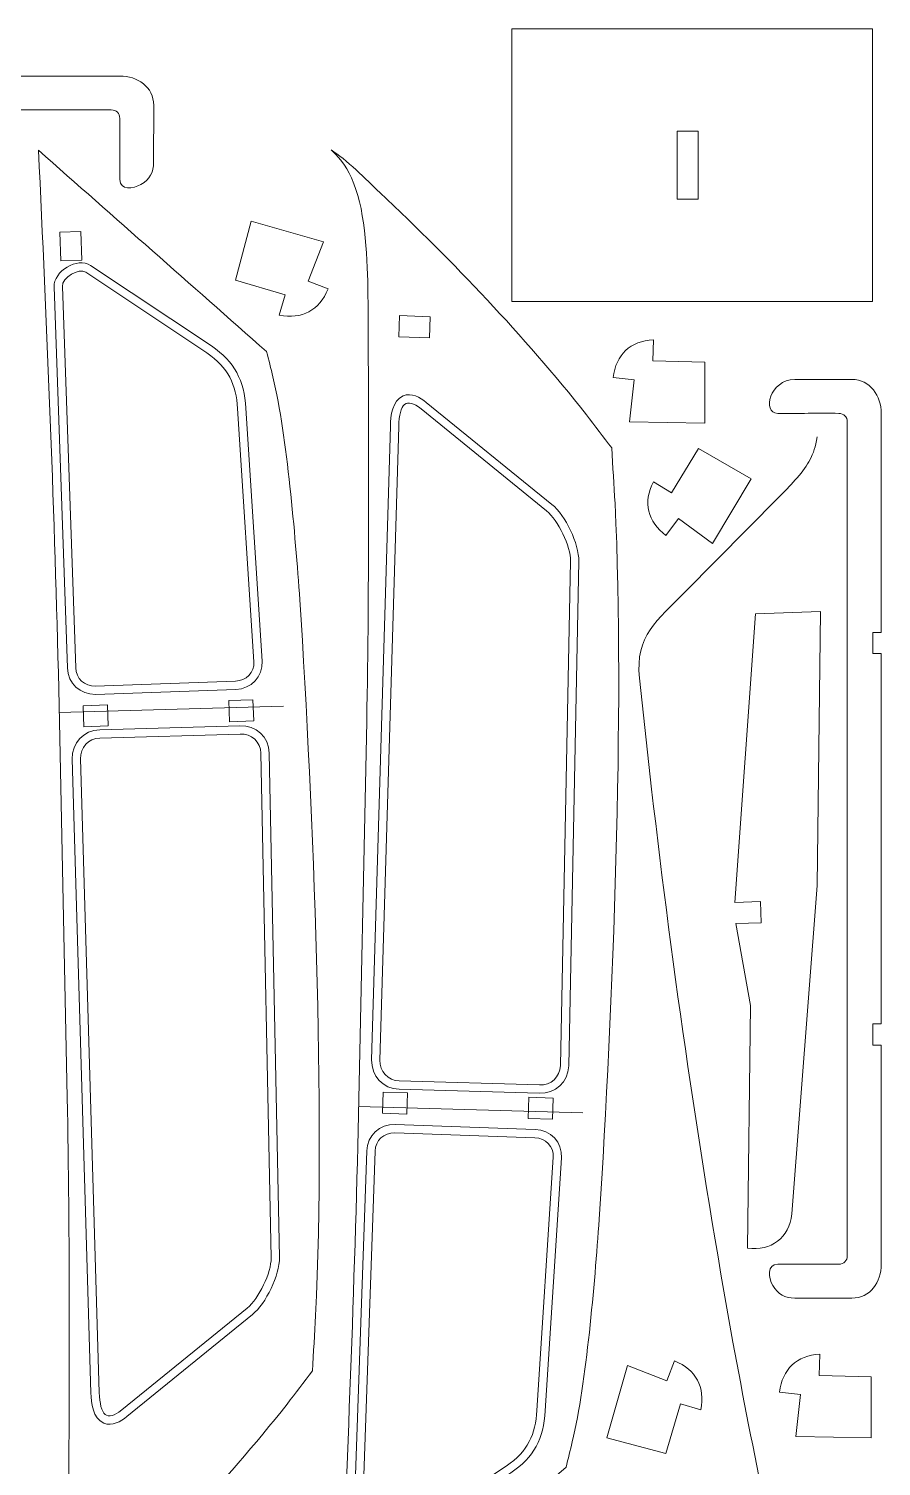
# Model space of a CAD drawing. Header units: centimetres. Extents: x -88 to 26, y -44 to -14.
# Drawn here: x -46.65 to -36.4, y -31.71 to -14.43 of the extents above; entities that cross this region are included whole.
import ezdxf

# ---------------------------------------------------------------- set-up
doc = ezdxf.new("R2010")
doc.units = ezdxf.units.CM
doc.header["$MEASUREMENT"] = 0
doc.layers.add('Camada 1', color=7, linetype='Continuous')

msp = doc.modelspace()

# ---------------------------------------------------------------- linework, layer by layer
at = {"layer": 'Camada 1', "lineweight": 9}
for points, knots in [([(-36.50628, -14.42536), (-36.50628, -14.42536), (-40.84319, -14.42536), (-40.84319, -14.42536), (-40.84319, -14.42536), (-40.84319, -14.42536), (-40.84319, -17.70701), (-40.84319, -17.70701), (-40.84319, -17.70701), (-40.84319, -17.70701), (-36.50628, -17.70701), (-36.50628, -17.70701), (-36.50628, -17.70701), (-36.50628, -17.70701), (-36.50628, -14.42536), (-36.50628, -14.42536)], [0, 0, 0, 0, 0.2, 0.2, 0.2, 0.2, 0.4, 0.4, 0.4, 0.4, 0.6, 0.6, 0.6, 0.6, 1, 1, 1, 1]), ([(-48.1929, -15.09562), (-48.1929, -15.09562), (-48.44783, -15.09562), (-48.44783, -15.09562), (-48.44783, -15.09562), (-48.44783, -15.09562), (-48.44783, -14.99364), (-48.44783, -14.99364), (-48.44783, -14.99364), (-48.44783, -14.99364), (-52.90162, -14.99364), (-52.90162, -14.99364), (-52.90162, -14.99364), (-52.90162, -14.99364), (-52.90162, -15.09562), (-52.90162, -15.09562), (-52.90162, -15.09562), (-52.90162, -15.09562), (-53.15655, -15.09562), (-53.15655, -15.09562), (-53.15655, -15.09562), (-53.15655, -15.09562), (-53.15655, -14.99364), (-53.15655, -14.99364), (-53.15655, -14.99364), (-54.03463, -14.99364), (-54.91271, -14.99383), (-55.79078, -14.99364), (-55.79078, -14.99364), (-55.99673, -14.99361), (-56.19899, -15.12678), (-56.19892, -15.347), (-56.19892, -15.347), (-56.19892, -15.347), (-56.19868, -16.03376), (-56.19868, -16.03376), (-56.19868, -16.03376), (-56.19857, -16.32912), (-55.79355, -16.43591), (-55.79078, -16.23771), (-55.79078, -16.23771), (-55.78734, -15.993), (-55.79553, -15.74819), (-55.79078, -15.50351), (-55.79078, -15.50351), (-55.78961, -15.44307), (-55.74927, -15.40154), (-55.68881, -15.40154), (-55.68881, -15.40154), (-55.68881, -15.40154), (-45.66064, -15.40154), (-45.66064, -15.40154), (-45.66064, -15.40154), (-45.6002, -15.40154), (-45.55867, -15.44307), (-45.55867, -15.50351), (-45.55867, -15.50351), (-45.55867, -15.50351), (-45.55867, -16.23771), (-45.55867, -16.23771), (-45.55867, -16.23771), (-45.55867, -16.37038), (-45.39285, -16.35015), (-45.30374, -16.29869), (-45.30374, -16.29869), (-45.19582, -16.23637), (-45.15083, -16.14752), (-45.15079, -16.03376), (-45.15079, -16.03376), (-45.15079, -16.03376), (-45.15054, -15.347), (-45.15054, -15.347), (-45.15054, -15.347), (-45.15046, -15.12311), (-45.34516, -14.99364), (-45.55867, -14.99364), (-45.55867, -14.99364), (-45.55867, -14.99364), (-48.1929, -14.99364), (-48.1929, -14.99364), (-48.1929, -14.99364), (-48.1929, -14.99364), (-48.1929, -15.09562), (-48.1929, -15.09562)], [0, 0, 0, 0, 0.04545455, 0.04545455, 0.04545455, 0.04545455, 0.09090909, 0.09090909, 0.09090909, 0.09090909, 0.13636364, 0.13636364, 0.13636364, 0.13636364, 0.18181818, 0.18181818, 0.18181818, 0.18181818, 0.22727273, 0.22727273, 0.22727273, 0.22727273, 0.27272727, 0.27272727, 0.27272727, 0.27272727, 0.31818182, 0.31818182, 0.31818182, 0.31818182, 0.36363636, 0.36363636, 0.36363636, 0.36363636, 0.40909091, 0.40909091, 0.40909091, 0.40909091, 0.45454545, 0.45454545, 0.45454545, 0.45454545, 0.5, 0.5, 0.5, 0.5, 0.54545455, 0.54545455, 0.54545455, 0.54545455, 0.59090909, 0.59090909, 0.59090909, 0.59090909, 0.63636364, 0.63636364, 0.63636364, 0.63636364, 0.68181818, 0.68181818, 0.68181818, 0.68181818, 0.72727273, 0.72727273, 0.72727273, 0.72727273, 0.77272727, 0.77272727, 0.77272727, 0.77272727, 0.81818182, 0.81818182, 0.81818182, 0.81818182, 0.86363636, 0.86363636, 0.86363636, 0.86363636, 0.90909091, 0.90909091, 0.90909091, 0.90909091, 1, 1, 1, 1]), ([(-38.8569, -15.65601), (-38.8569, -15.65601), (-38.60194, -15.65602), (-38.60194, -15.65602), (-38.60194, -15.65602), (-38.60194, -15.65602), (-38.60197, -16.47643), (-38.60197, -16.47643), (-38.60197, -16.47643), (-38.60197, -16.47643), (-38.8569, -16.47643), (-38.8569, -16.47643), (-38.8569, -16.47643), (-38.8569, -16.47643), (-38.8569, -15.65601), (-38.8569, -15.65601)], [0, 0, 0, 0, 0.2, 0.2, 0.2, 0.2, 0.4, 0.4, 0.4, 0.4, 0.6, 0.6, 0.6, 0.6, 1, 1, 1, 1]), ([(-43.39261, -21.29247), (-43.23102, -23.84668), (-43.08219, -27.38844), (-43.20289, -29.89759), (-43.20289, -29.89759), (-43.21617, -30.12025), (-43.22945, -30.3429), (-43.24274, -30.56557), (-43.24274, -30.56557), (-43.34388, -30.69849), (-43.44503, -30.83141), (-43.54618, -30.96433), (-43.54618, -30.96433), (-44.31909, -31.93877), (-45.1288, -32.78321), (-46.03044, -33.6378), (-46.03044, -33.6378), (-46.19268, -33.79156), (-46.43805, -34.03859), (-46.61684, -34.15087), (-46.61684, -34.15087), (-46.46697, -34.00244), (-46.42918, -33.94838), (-46.34331, -33.74249), (-46.34331, -33.74249), (-46.20155, -33.40259), (-46.17655, -32.78533), (-46.17428, -32.42952), (-46.17428, -32.42952), (-46.16352, -30.74186), (-46.158, -28.9566), (-46.18889, -27.27744), (-46.18889, -27.27744), (-46.18889, -27.27744), (-46.29649, -22.17157), (-46.29649, -22.17157), (-46.29649, -22.17157), (-46.34924, -20.08088), (-46.43488, -17.97548), (-46.53599, -15.88638), (-46.53599, -15.88638), (-45.62141, -16.69358), (-44.70683, -17.50079), (-43.79226, -18.308), (-43.79226, -18.308), (-43.76705, -18.40954), (-43.74184, -18.51108), (-43.71663, -18.61262), (-43.71663, -18.61262), (-43.54384, -19.3455), (-43.45197, -20.50179), (-43.39261, -21.29247)], [0, 0, 0, 0, 0.07142857, 0.07142857, 0.07142857, 0.07142857, 0.14285714, 0.14285714, 0.14285714, 0.14285714, 0.21428571, 0.21428571, 0.21428571, 0.21428571, 0.28571429, 0.28571429, 0.28571429, 0.28571429, 0.35714286, 0.35714286, 0.35714286, 0.35714286, 0.42857143, 0.42857143, 0.42857143, 0.42857143, 0.5, 0.5, 0.5, 0.5, 0.57142857, 0.57142857, 0.57142857, 0.57142857, 0.64285714, 0.64285714, 0.64285714, 0.64285714, 0.71428571, 0.71428571, 0.71428571, 0.71428571, 0.78571429, 0.78571429, 0.78571429, 0.78571429, 0.85714286, 0.85714286, 0.85714286, 0.85714286, 1, 1, 1, 1]), ([(-39.7926, -28.73991), (-39.63101, -26.1857), (-39.48218, -22.64394), (-39.60288, -20.13479), (-39.60288, -20.13479), (-39.61616, -19.91213), (-39.62944, -19.68948), (-39.64273, -19.46681), (-39.64273, -19.46681), (-39.74387, -19.33389), (-39.84502, -19.20097), (-39.94617, -19.06805), (-39.94617, -19.06805), (-40.71908, -18.09361), (-41.52879, -17.24917), (-42.43043, -16.39458), (-42.43043, -16.39458), (-42.59267, -16.24082), (-42.83804, -15.99379), (-43.01683, -15.88151), (-43.01683, -15.88151), (-42.86696, -16.02994), (-42.82917, -16.084), (-42.7433, -16.28989), (-42.7433, -16.28989), (-42.60154, -16.62979), (-42.57654, -17.24705), (-42.57427, -17.60286), (-42.57427, -17.60286), (-42.56351, -19.29052), (-42.55799, -21.07578), (-42.58888, -22.75494), (-42.58888, -22.75494), (-42.58888, -22.75494), (-42.69648, -27.86081), (-42.69648, -27.86081), (-42.69648, -27.86081), (-42.74923, -29.9515), (-42.83487, -32.0569), (-42.93598, -34.146), (-42.93598, -34.146), (-42.0214, -33.3388), (-41.10682, -32.53159), (-40.19225, -31.72438), (-40.19225, -31.72438), (-40.16704, -31.62284), (-40.14183, -31.5213), (-40.11662, -31.41976), (-40.11662, -31.41976), (-39.94383, -30.68688), (-39.85196, -29.53059), (-39.7926, -28.73991)], [0, 0, 0, 0, 0.07142857, 0.07142857, 0.07142857, 0.07142857, 0.14285714, 0.14285714, 0.14285714, 0.14285714, 0.21428571, 0.21428571, 0.21428571, 0.21428571, 0.28571429, 0.28571429, 0.28571429, 0.28571429, 0.35714286, 0.35714286, 0.35714286, 0.35714286, 0.42857143, 0.42857143, 0.42857143, 0.42857143, 0.5, 0.5, 0.5, 0.5, 0.57142857, 0.57142857, 0.57142857, 0.57142857, 0.64285714, 0.64285714, 0.64285714, 0.64285714, 0.71428571, 0.71428571, 0.71428571, 0.71428571, 0.78571429, 0.78571429, 0.78571429, 0.78571429, 0.85714286, 0.85714286, 0.85714286, 0.85714286, 1, 1, 1, 1]), ([(-43.97732, -16.73903), (-43.97732, -16.73903), (-43.10674, -16.98833), (-43.10674, -16.98833), (-43.10674, -16.98833), (-43.10674, -16.98833), (-43.2919, -17.4605), (-43.2919, -17.4605), (-43.2919, -17.4605), (-43.2919, -17.4605), (-43.05427, -17.5535), (-43.05427, -17.5535), (-43.05427, -17.5535), (-43.15815, -17.81213), (-43.36711, -17.92418), (-43.63982, -17.86804), (-43.63982, -17.86804), (-43.63982, -17.86804), (-43.56848, -17.6233), (-43.56848, -17.6233), (-43.56848, -17.6233), (-43.56848, -17.6233), (-44.16693, -17.44732), (-44.16693, -17.44732), (-44.16693, -17.44732), (-44.16693, -17.44732), (-43.97732, -16.73903), (-43.97732, -16.73903)], [0, 0, 0, 0, 0.125, 0.125, 0.125, 0.125, 0.25, 0.25, 0.25, 0.25, 0.375, 0.375, 0.375, 0.375, 0.5, 0.5, 0.5, 0.5, 0.625, 0.625, 0.625, 0.625, 0.75, 0.75, 0.75, 0.75, 1, 1, 1, 1]), ([(-46.26541, -17.21542), (-46.26541, -17.21542), (-46.27736, -16.87326), (-46.27736, -16.87326), (-46.27736, -16.87326), (-46.27736, -16.87326), (-46.02837, -16.86457), (-46.02837, -16.86457), (-46.02837, -16.86457), (-46.02837, -16.86457), (-46.01642, -17.20673), (-46.01642, -17.20673), (-46.01642, -17.20673), (-46.01642, -17.20673), (-46.26541, -17.21542), (-46.26541, -17.21542)], [0, 0, 0, 0, 0.2, 0.2, 0.2, 0.2, 0.4, 0.4, 0.4, 0.4, 0.6, 0.6, 0.6, 0.6, 1, 1, 1, 1]), ([(-44.14164, -18.99324), (-44.14164, -18.99324), (-43.94637, -22.03699), (-43.94637, -22.03699), (-43.94637, -22.03699), (-43.93794, -22.16826), (-44.03855, -22.2659), (-44.16695, -22.27039), (-44.16695, -22.27039), (-44.16695, -22.27039), (-45.85217, -22.32924), (-45.85217, -22.32924), (-45.85217, -22.32924), (-45.98337, -22.33382), (-46.08397, -22.24002), (-46.08855, -22.10881), (-46.08855, -22.10881), (-46.08855, -22.10881), (-46.24862, -17.52499), (-46.24862, -17.52499), (-46.24862, -17.52499), (-46.25233, -17.41861), (-46.05007, -17.29709), (-45.96481, -17.354), (-45.96481, -17.354), (-45.96481, -17.354), (-44.51283, -18.32334), (-44.51283, -18.32334), (-44.51283, -18.32334), (-44.24833, -18.49991), (-44.16011, -18.70549), (-44.14164, -18.99324)], [0, 0, 0, 0, 0.11111111, 0.11111111, 0.11111111, 0.11111111, 0.22222222, 0.22222222, 0.22222222, 0.22222222, 0.33333333, 0.33333333, 0.33333333, 0.33333333, 0.44444444, 0.44444444, 0.44444444, 0.44444444, 0.55555556, 0.55555556, 0.55555556, 0.55555556, 0.66666667, 0.66666667, 0.66666667, 0.66666667, 0.77777778, 0.77777778, 0.77777778, 0.77777778, 1, 1, 1, 1]), ([(-42.19489, -17.87537), (-42.19489, -17.87537), (-41.8257, -17.88826), (-41.8257, -17.88826), (-41.8257, -17.88826), (-41.8257, -17.88826), (-41.83459, -18.14303), (-41.83459, -18.14303), (-41.83459, -18.14303), (-41.83459, -18.14303), (-42.20379, -18.13014), (-42.20379, -18.13014), (-42.20379, -18.13014), (-42.20379, -18.13014), (-42.19489, -17.87537), (-42.19489, -17.87537)], [0, 0, 0, 0, 0.2, 0.2, 0.2, 0.2, 0.4, 0.4, 0.4, 0.4, 0.6, 0.6, 0.6, 0.6, 1, 1, 1, 1]), ([(-38.52354, -19.16778), (-38.52354, -19.16778), (-39.42898, -19.1523), (-39.42898, -19.1523), (-39.42898, -19.1523), (-39.42898, -19.1523), (-39.37233, -18.64829), (-39.37233, -18.64829), (-39.37233, -18.64829), (-39.37233, -18.64829), (-39.62593, -18.61997), (-39.62593, -18.61997), (-39.62593, -18.61997), (-39.59253, -18.34326), (-39.41969, -18.18095), (-39.14175, -18.16459), (-39.14175, -18.16459), (-39.14175, -18.16459), (-39.14731, -18.41946), (-39.14731, -18.41946), (-39.14731, -18.41946), (-39.14731, -18.41946), (-38.52371, -18.43455), (-38.52371, -18.43455), (-38.52371, -18.43455), (-38.52371, -18.43455), (-38.52354, -19.16778), (-38.52354, -19.16778)], [0, 0, 0, 0, 0.125, 0.125, 0.125, 0.125, 0.25, 0.25, 0.25, 0.25, 0.375, 0.375, 0.375, 0.375, 0.5, 0.5, 0.5, 0.5, 0.625, 0.625, 0.625, 0.625, 0.75, 0.75, 0.75, 0.75, 1, 1, 1, 1]), ([(-36.50417, -26.64802), (-36.50417, -26.64802), (-36.50417, -26.39309), (-36.50417, -26.39309), (-36.50417, -26.39309), (-36.50417, -26.39309), (-36.40219, -26.39309), (-36.40219, -26.39309), (-36.40219, -26.39309), (-36.40219, -26.39309), (-36.40219, -21.9393), (-36.40219, -21.9393), (-36.40219, -21.9393), (-36.40219, -21.9393), (-36.50417, -21.9393), (-36.50417, -21.9393), (-36.50417, -21.9393), (-36.50417, -21.9393), (-36.50417, -21.68437), (-36.50417, -21.68437), (-36.50417, -21.68437), (-36.50417, -21.68437), (-36.40219, -21.68437), (-36.40219, -21.68437), (-36.40219, -21.68437), (-36.40219, -20.80629), (-36.40238, -19.92821), (-36.40219, -19.05014), (-36.40219, -19.05014), (-36.40216, -18.84419), (-36.53533, -18.64193), (-36.75555, -18.642), (-36.75555, -18.642), (-36.75555, -18.642), (-37.44231, -18.64224), (-37.44231, -18.64224), (-37.44231, -18.64224), (-37.73767, -18.64235), (-37.84446, -19.04737), (-37.64626, -19.05014), (-37.64626, -19.05014), (-37.40155, -19.05358), (-37.15674, -19.04539), (-36.91206, -19.05014), (-36.91206, -19.05014), (-36.85162, -19.05131), (-36.81009, -19.09165), (-36.81009, -19.15211), (-36.81009, -19.15211), (-36.81009, -19.15211), (-36.81009, -29.18028), (-36.81009, -29.18028), (-36.81009, -29.18028), (-36.81009, -29.24072), (-36.85162, -29.28225), (-36.91206, -29.28225), (-36.91206, -29.28225), (-36.91206, -29.28225), (-37.64626, -29.28225), (-37.64626, -29.28225), (-37.64626, -29.28225), (-37.77893, -29.28225), (-37.7587, -29.44807), (-37.70724, -29.53718), (-37.70724, -29.53718), (-37.64492, -29.6451), (-37.55607, -29.69009), (-37.44231, -29.69013), (-37.44231, -29.69013), (-37.44231, -29.69013), (-36.75555, -29.69038), (-36.75555, -29.69038), (-36.75555, -29.69038), (-36.53166, -29.69046), (-36.40219, -29.49576), (-36.40219, -29.28225), (-36.40219, -29.28225), (-36.40219, -29.28225), (-36.40219, -26.64802), (-36.40219, -26.64802), (-36.40219, -26.64802), (-36.40219, -26.64802), (-36.50417, -26.64802), (-36.50417, -26.64802)], [0, 0, 0, 0, 0.04545455, 0.04545455, 0.04545455, 0.04545455, 0.09090909, 0.09090909, 0.09090909, 0.09090909, 0.13636364, 0.13636364, 0.13636364, 0.13636364, 0.18181818, 0.18181818, 0.18181818, 0.18181818, 0.22727273, 0.22727273, 0.22727273, 0.22727273, 0.27272727, 0.27272727, 0.27272727, 0.27272727, 0.31818182, 0.31818182, 0.31818182, 0.31818182, 0.36363636, 0.36363636, 0.36363636, 0.36363636, 0.40909091, 0.40909091, 0.40909091, 0.40909091, 0.45454545, 0.45454545, 0.45454545, 0.45454545, 0.5, 0.5, 0.5, 0.5, 0.54545455, 0.54545455, 0.54545455, 0.54545455, 0.59090909, 0.59090909, 0.59090909, 0.59090909, 0.63636364, 0.63636364, 0.63636364, 0.63636364, 0.68181818, 0.68181818, 0.68181818, 0.68181818, 0.72727273, 0.72727273, 0.72727273, 0.72727273, 0.77272727, 0.77272727, 0.77272727, 0.77272727, 0.81818182, 0.81818182, 0.81818182, 0.81818182, 0.86363636, 0.86363636, 0.86363636, 0.86363636, 0.90909091, 0.90909091, 0.90909091, 0.90909091, 1, 1, 1, 1]), ([(-42.20439, -19.20801), (-42.20439, -19.20801), (-42.42962, -26.82666), (-42.42962, -26.82666), (-42.42962, -26.82666), (-42.43371, -26.96503), (-42.33638, -27.07348), (-42.1968, -27.07753), (-42.1968, -27.07753), (-42.1968, -27.07753), (-40.51157, -27.12617), (-40.51157, -27.12617), (-40.51157, -27.12617), (-40.37416, -27.13015), (-40.26347, -27.03385), (-40.26065, -26.89425), (-40.26065, -26.89425), (-40.26065, -26.89425), (-40.13842, -20.82771), (-40.13842, -20.82771), (-40.13842, -20.82771), (-40.13484, -20.6505), (-40.28859, -20.33414), (-40.426, -20.2226), (-40.426, -20.2226), (-40.426, -20.2226), (-41.93539, -18.99731), (-41.93539, -18.99731), (-41.93539, -18.99731), (-42.11393, -18.85237), (-42.19621, -18.9315), (-42.20439, -19.20801)], [0, 0, 0, 0, 0.11111111, 0.11111111, 0.11111111, 0.11111111, 0.22222222, 0.22222222, 0.22222222, 0.22222222, 0.33333333, 0.33333333, 0.33333333, 0.33333333, 0.44444444, 0.44444444, 0.44444444, 0.44444444, 0.55555556, 0.55555556, 0.55555556, 0.55555556, 0.66666667, 0.66666667, 0.66666667, 0.66666667, 0.77777778, 0.77777778, 0.77777778, 0.77777778, 1, 1, 1, 1]), ([(-37.96475, -19.83964), (-37.96475, -19.83964), (-38.43087, -20.61603), (-38.43087, -20.61603), (-38.43087, -20.61603), (-38.43087, -20.61603), (-38.83903, -20.31497), (-38.83903, -20.31497), (-38.83903, -20.31497), (-38.83903, -20.31497), (-38.99036, -20.52043), (-38.99036, -20.52043), (-38.99036, -20.52043), (-39.2133, -20.35315), (-39.26744, -20.12231), (-39.14264, -19.87343), (-39.14264, -19.87343), (-39.14264, -19.87343), (-38.92469, -20.00568), (-38.92469, -20.00568), (-38.92469, -20.00568), (-38.92469, -20.00568), (-38.59983, -19.47317), (-38.59983, -19.47317), (-38.59983, -19.47317), (-38.59983, -19.47317), (-37.96475, -19.83964), (-37.96475, -19.83964)], [0, 0, 0, 0, 0.125, 0.125, 0.125, 0.125, 0.25, 0.25, 0.25, 0.25, 0.375, 0.375, 0.375, 0.375, 0.5, 0.5, 0.5, 0.5, 0.625, 0.625, 0.625, 0.625, 0.75, 0.75, 0.75, 0.75, 1, 1, 1, 1]), ([(-38.00945, -29.09045), (-38.00945, -29.09045), (-37.97283, -26.17162), (-37.97283, -26.17162), (-37.97283, -26.17162), (-37.97283, -26.17162), (-38.1521, -25.18609), (-38.1521, -25.18609), (-38.1521, -25.18609), (-38.1521, -25.18609), (-37.84638, -25.17541), (-37.84638, -25.17541), (-37.84638, -25.17541), (-37.84638, -25.17541), (-37.8553, -24.92063), (-37.8553, -24.92063), (-37.8553, -24.92063), (-37.8553, -24.92063), (-38.161, -24.93133), (-38.161, -24.93133), (-38.161, -24.93133), (-38.161, -24.93133), (-37.91376, -21.4613), (-37.91376, -21.4613), (-37.91376, -21.4613), (-37.91376, -21.4613), (-37.13398, -21.43401), (-37.13398, -21.43401), (-37.13398, -21.43401), (-37.13398, -21.43401), (-37.17156, -24.72682), (-37.17156, -24.72682), (-37.17156, -24.72682), (-37.17156, -24.72682), (-37.47761, -28.6776), (-37.47761, -28.6776), (-37.47761, -28.6776), (-37.50761, -28.96786), (-37.72742, -29.12496), (-38.00945, -29.09045)], [0, 0, 0, 0, 0.09090909, 0.09090909, 0.09090909, 0.09090909, 0.18181818, 0.18181818, 0.18181818, 0.18181818, 0.27272727, 0.27272727, 0.27272727, 0.27272727, 0.36363636, 0.36363636, 0.36363636, 0.36363636, 0.45454545, 0.45454545, 0.45454545, 0.45454545, 0.54545455, 0.54545455, 0.54545455, 0.54545455, 0.63636364, 0.63636364, 0.63636364, 0.63636364, 0.72727273, 0.72727273, 0.72727273, 0.72727273, 0.81818182, 0.81818182, 0.81818182, 0.81818182, 1, 1, 1, 1]), ([(-45.9994, -22.56538), (-45.9994, -22.56538), (-45.99051, -22.81998), (-45.99051, -22.81998), (-45.99051, -22.81998), (-45.99051, -22.81998), (-45.69866, -22.80979), (-45.69866, -22.80979), (-45.69866, -22.80979), (-45.69866, -22.80979), (-45.70755, -22.55519), (-45.70755, -22.55519), (-45.70755, -22.55519), (-45.70755, -22.55519), (-45.9994, -22.56538), (-45.9994, -22.56538)], [0, 0, 0, 0, 0.2, 0.2, 0.2, 0.2, 0.4, 0.4, 0.4, 0.4, 0.6, 0.6, 0.6, 0.6, 1, 1, 1, 1]), ([(-44.24844, -22.50394), (-44.24844, -22.50394), (-44.23955, -22.75855), (-44.23955, -22.75855), (-44.23955, -22.75855), (-44.23955, -22.75855), (-43.94769, -22.74836), (-43.94769, -22.74836), (-43.94769, -22.74836), (-43.94769, -22.74836), (-43.95659, -22.49375), (-43.95659, -22.49375), (-43.95659, -22.49375), (-43.95659, -22.49375), (-44.24844, -22.50394), (-44.24844, -22.50394)], [0, 0, 0, 0, 0.2, 0.2, 0.2, 0.2, 0.4, 0.4, 0.4, 0.4, 0.6, 0.6, 0.6, 0.6, 1, 1, 1, 1]), ([(-45.8044, -30.82437), (-45.8044, -30.82437), (-46.02963, -23.20572), (-46.02963, -23.20572), (-46.02963, -23.20572), (-46.03372, -23.06735), (-45.93639, -22.9589), (-45.79681, -22.95486), (-45.79681, -22.95486), (-45.79681, -22.95486), (-44.11158, -22.90621), (-44.11158, -22.90621), (-44.11158, -22.90621), (-43.97417, -22.90223), (-43.86348, -22.99853), (-43.86066, -23.13813), (-43.86066, -23.13813), (-43.86066, -23.13813), (-43.73843, -29.20467), (-43.73843, -29.20467), (-43.73843, -29.20467), (-43.73485, -29.38188), (-43.8886, -29.69824), (-44.02601, -29.80978), (-44.02601, -29.80978), (-44.02601, -29.80978), (-45.5354, -31.03507), (-45.5354, -31.03507), (-45.5354, -31.03507), (-45.71394, -31.18001), (-45.79622, -31.10088), (-45.8044, -30.82437)], [0, 0, 0, 0, 0.11111111, 0.11111111, 0.11111111, 0.11111111, 0.22222222, 0.22222222, 0.22222222, 0.22222222, 0.33333333, 0.33333333, 0.33333333, 0.33333333, 0.44444444, 0.44444444, 0.44444444, 0.44444444, 0.55555556, 0.55555556, 0.55555556, 0.55555556, 0.66666667, 0.66666667, 0.66666667, 0.66666667, 0.77777778, 0.77777778, 0.77777778, 0.77777778, 1, 1, 1, 1]), ([(-42.39939, -27.467), (-42.39939, -27.467), (-42.3905, -27.2124), (-42.3905, -27.2124), (-42.3905, -27.2124), (-42.3905, -27.2124), (-42.09865, -27.22259), (-42.09865, -27.22259), (-42.09865, -27.22259), (-42.09865, -27.22259), (-42.10754, -27.47719), (-42.10754, -27.47719), (-42.10754, -27.47719), (-42.10754, -27.47719), (-42.39939, -27.467), (-42.39939, -27.467)], [0, 0, 0, 0, 0.2, 0.2, 0.2, 0.2, 0.4, 0.4, 0.4, 0.4, 0.6, 0.6, 0.6, 0.6, 1, 1, 1, 1]), ([(-40.64843, -27.52844), (-40.64843, -27.52844), (-40.63954, -27.27383), (-40.63954, -27.27383), (-40.63954, -27.27383), (-40.63954, -27.27383), (-40.34768, -27.28402), (-40.34768, -27.28402), (-40.34768, -27.28402), (-40.34768, -27.28402), (-40.35658, -27.53863), (-40.35658, -27.53863), (-40.35658, -27.53863), (-40.35658, -27.53863), (-40.64843, -27.52844), (-40.64843, -27.52844)], [0, 0, 0, 0, 0.2, 0.2, 0.2, 0.2, 0.4, 0.4, 0.4, 0.4, 0.6, 0.6, 0.6, 0.6, 1, 1, 1, 1]), ([(-40.54163, -31.03914), (-40.54163, -31.03914), (-40.34636, -27.99539), (-40.34636, -27.99539), (-40.34636, -27.99539), (-40.33793, -27.86412), (-40.43854, -27.76648), (-40.56694, -27.76199), (-40.56694, -27.76199), (-40.56694, -27.76199), (-42.25216, -27.70314), (-42.25216, -27.70314), (-42.25216, -27.70314), (-42.38336, -27.69856), (-42.48396, -27.79236), (-42.48854, -27.92357), (-42.48854, -27.92357), (-42.48854, -27.92357), (-42.64861, -32.5074), (-42.64861, -32.5074), (-42.64861, -32.5074), (-42.65232, -32.61377), (-42.45006, -32.73529), (-42.3648, -32.67838), (-42.3648, -32.67838), (-42.3648, -32.67838), (-40.91282, -31.70904), (-40.91282, -31.70904), (-40.91282, -31.70904), (-40.64832, -31.53247), (-40.5601, -31.32689), (-40.54163, -31.03914)], [0, 0, 0, 0, 0.11111111, 0.11111111, 0.11111111, 0.11111111, 0.22222222, 0.22222222, 0.22222222, 0.22222222, 0.33333333, 0.33333333, 0.33333333, 0.33333333, 0.44444444, 0.44444444, 0.44444444, 0.44444444, 0.55555556, 0.55555556, 0.55555556, 0.55555556, 0.66666667, 0.66666667, 0.66666667, 0.66666667, 0.77777778, 0.77777778, 0.77777778, 0.77777778, 1, 1, 1, 1]), ([(-36.52354, -31.36778), (-36.52354, -31.36778), (-37.42898, -31.3523), (-37.42898, -31.3523), (-37.42898, -31.3523), (-37.42898, -31.3523), (-37.37233, -30.84829), (-37.37233, -30.84829), (-37.37233, -30.84829), (-37.37233, -30.84829), (-37.62593, -30.81997), (-37.62593, -30.81997), (-37.62593, -30.81997), (-37.59253, -30.54326), (-37.41969, -30.38095), (-37.14175, -30.36459), (-37.14175, -30.36459), (-37.14175, -30.36459), (-37.14731, -30.61946), (-37.14731, -30.61946), (-37.14731, -30.61946), (-37.14731, -30.61946), (-36.52371, -30.63455), (-36.52371, -30.63455), (-36.52371, -30.63455), (-36.52371, -30.63455), (-36.52354, -31.36778), (-36.52354, -31.36778)], [0, 0, 0, 0, 0.125, 0.125, 0.125, 0.125, 0.25, 0.25, 0.25, 0.25, 0.375, 0.375, 0.375, 0.375, 0.5, 0.5, 0.5, 0.5, 0.625, 0.625, 0.625, 0.625, 0.75, 0.75, 0.75, 0.75, 1, 1, 1, 1]), ([(-39.70189, -31.36878), (-39.70189, -31.36878), (-39.45259, -30.4982), (-39.45259, -30.4982), (-39.45259, -30.4982), (-39.45259, -30.4982), (-38.98042, -30.68336), (-38.98042, -30.68336), (-38.98042, -30.68336), (-38.98042, -30.68336), (-38.88742, -30.44573), (-38.88742, -30.44573), (-38.88742, -30.44573), (-38.62879, -30.54961), (-38.51674, -30.75857), (-38.57288, -31.03128), (-38.57288, -31.03128), (-38.57288, -31.03128), (-38.81762, -30.95994), (-38.81762, -30.95994), (-38.81762, -30.95994), (-38.81762, -30.95994), (-38.9936, -31.55839), (-38.9936, -31.55839), (-38.9936, -31.55839), (-38.9936, -31.55839), (-39.70189, -31.36878), (-39.70189, -31.36878)], [0, 0, 0, 0, 0.125, 0.125, 0.125, 0.125, 0.25, 0.25, 0.25, 0.25, 0.375, 0.375, 0.375, 0.375, 0.5, 0.5, 0.5, 0.5, 0.625, 0.625, 0.625, 0.625, 0.75, 0.75, 0.75, 0.75, 1, 1, 1, 1])]:
    msp.add_open_spline(points, degree=3, knots=knots, dxfattribs=at)
at = {"layer": 'Camada 1', "color": 140, "lineweight": 9}
for points, knots in [([(-44.04185, -18.98683), (-44.06312, -18.65512), (-44.17597, -18.428), (-44.45731, -18.24017), (-44.45731, -18.24017), (-44.45731, -18.24017), (-45.90929, -17.27083), (-45.90929, -17.27083), (-45.90929, -17.27083), (-46.06593, -17.16625), (-46.355, -17.34408), (-46.34856, -17.52848), (-46.34856, -17.52848), (-46.34856, -17.52848), (-46.18849, -22.1123), (-46.18849, -22.1123), (-46.18849, -22.1123), (-46.18198, -22.29868), (-46.03506, -22.43568), (-45.84868, -22.42918), (-45.84868, -22.42918), (-45.84868, -22.42918), (-44.16346, -22.37033), (-44.16346, -22.37033), (-44.16346, -22.37033), (-43.97875, -22.36388), (-43.83455, -22.21808), (-43.84657, -22.03058), (-43.84657, -22.03058), (-43.84657, -22.03058), (-44.04185, -18.98683), (-44.04185, -18.98683)], [0, 0, 0, 0, 0.11111111, 0.11111111, 0.11111111, 0.11111111, 0.22222222, 0.22222222, 0.22222222, 0.22222222, 0.33333333, 0.33333333, 0.33333333, 0.33333333, 0.44444444, 0.44444444, 0.44444444, 0.44444444, 0.55555556, 0.55555556, 0.55555556, 0.55555556, 0.66666667, 0.66666667, 0.66666667, 0.66666667, 0.77777778, 0.77777778, 0.77777778, 0.77777778, 1, 1, 1, 1]), ([(-42.30434, -19.20506), (-42.3007, -19.08178), (-42.28388, -18.8938), (-42.15062, -18.8394), (-42.15062, -18.8394), (-42.05085, -18.79868), (-41.94826, -18.85806), (-41.87236, -18.91967), (-41.87236, -18.91967), (-41.87236, -18.91967), (-40.36297, -20.14496), (-40.36297, -20.14496), (-40.36297, -20.14496), (-40.20137, -20.27614), (-40.03423, -20.62117), (-40.03843, -20.82973), (-40.03843, -20.82973), (-40.03843, -20.82973), (-40.16067, -26.89626), (-40.16067, -26.89626), (-40.16067, -26.89626), (-40.1646, -27.09146), (-40.32156, -27.23169), (-40.51445, -27.22613), (-40.51445, -27.22613), (-40.51445, -27.22613), (-42.19968, -27.17749), (-42.19968, -27.17749), (-42.19968, -27.17749), (-42.3945, -27.17186), (-42.5353, -27.01728), (-42.52958, -26.82371), (-42.52958, -26.82371), (-42.52958, -26.82371), (-42.30434, -19.20506), (-42.30434, -19.20506)], [0, 0, 0, 0, 0.1, 0.1, 0.1, 0.1, 0.2, 0.2, 0.2, 0.2, 0.3, 0.3, 0.3, 0.3, 0.4, 0.4, 0.4, 0.4, 0.5, 0.5, 0.5, 0.5, 0.6, 0.6, 0.6, 0.6, 0.7, 0.7, 0.7, 0.7, 0.8, 0.8, 0.8, 0.8, 1, 1, 1, 1]), ([(-37.38109, -34.17055), (-37.66944, -32.85354), (-37.94013, -31.5464), (-38.18525, -30.21971), (-38.18525, -30.21971), (-38.57865, -28.04801), (-38.91024, -25.76376), (-39.16278, -23.57086), (-39.16278, -23.57086), (-39.16278, -23.57086), (-39.30876, -22.23339), (-39.30876, -22.23339), (-39.30876, -22.23339), (-39.36435, -21.72397), (-39.0971, -21.53912), (-38.76214, -21.20075), (-38.76214, -21.20075), (-38.76214, -21.20075), (-37.63174, -20.0588), (-37.63174, -20.0588), (-37.63174, -20.0588), (-37.50629, -19.92897), (-37.35368, -19.77846), (-37.27285, -19.63163), (-37.27285, -19.63163), (-37.20455, -19.50758), (-37.20088, -19.46387), (-37.17141, -19.33064)], [0, 0, 0, 0, 0.125, 0.125, 0.125, 0.125, 0.25, 0.25, 0.25, 0.25, 0.375, 0.375, 0.375, 0.375, 0.5, 0.5, 0.5, 0.5, 0.625, 0.625, 0.625, 0.625, 0.75, 0.75, 0.75, 0.75, 1, 1, 1, 1]), ([(-45.90435, -30.82732), (-45.90071, -30.9506), (-45.88389, -31.13858), (-45.75063, -31.19298), (-45.75063, -31.19298), (-45.65086, -31.2337), (-45.54827, -31.17432), (-45.47237, -31.11271), (-45.47237, -31.11271), (-45.47237, -31.11271), (-43.96298, -29.88742), (-43.96298, -29.88742), (-43.96298, -29.88742), (-43.80138, -29.75624), (-43.63424, -29.41121), (-43.63844, -29.20266), (-43.63844, -29.20266), (-43.63844, -29.20266), (-43.76068, -23.13612), (-43.76068, -23.13612), (-43.76068, -23.13612), (-43.76461, -22.94092), (-43.92157, -22.80069), (-44.11446, -22.80625), (-44.11446, -22.80625), (-44.11446, -22.80625), (-45.79969, -22.85489), (-45.79969, -22.85489), (-45.79969, -22.85489), (-45.99451, -22.86052), (-46.13531, -23.01511), (-46.12959, -23.20867), (-46.12959, -23.20867), (-46.12959, -23.20867), (-45.90435, -30.82732), (-45.90435, -30.82732)], [0, 0, 0, 0, 0.1, 0.1, 0.1, 0.1, 0.2, 0.2, 0.2, 0.2, 0.3, 0.3, 0.3, 0.3, 0.4, 0.4, 0.4, 0.4, 0.5, 0.5, 0.5, 0.5, 0.6, 0.6, 0.6, 0.6, 0.7, 0.7, 0.7, 0.7, 0.8, 0.8, 0.8, 0.8, 1, 1, 1, 1]), ([(-40.44184, -31.04555), (-40.46311, -31.37726), (-40.57596, -31.60438), (-40.8573, -31.79221), (-40.8573, -31.79221), (-40.8573, -31.79221), (-42.30928, -32.76155), (-42.30928, -32.76155), (-42.30928, -32.76155), (-42.46592, -32.86613), (-42.75499, -32.6883), (-42.74855, -32.50391), (-42.74855, -32.50391), (-42.74855, -32.50391), (-42.58848, -27.92008), (-42.58848, -27.92008), (-42.58848, -27.92008), (-42.58197, -27.7337), (-42.43505, -27.5967), (-42.24867, -27.60321), (-42.24867, -27.60321), (-42.24867, -27.60321), (-40.56345, -27.66205), (-40.56345, -27.66205), (-40.56345, -27.66205), (-40.37874, -27.6685), (-40.23454, -27.8143), (-40.24656, -28.0018), (-40.24656, -28.0018), (-40.24656, -28.0018), (-40.44184, -31.04555), (-40.44184, -31.04555)], [0, 0, 0, 0, 0.11111111, 0.11111111, 0.11111111, 0.11111111, 0.22222222, 0.22222222, 0.22222222, 0.22222222, 0.33333333, 0.33333333, 0.33333333, 0.33333333, 0.44444444, 0.44444444, 0.44444444, 0.44444444, 0.55555556, 0.55555556, 0.55555556, 0.55555556, 0.66666667, 0.66666667, 0.66666667, 0.66666667, 0.77777778, 0.77777778, 0.77777778, 0.77777778, 1, 1, 1, 1])]:
    msp.add_open_spline(points, degree=3, knots=knots, dxfattribs=at)
for points in [[(-43.5889, -22.5696), (-43.5889, -22.5696), (-46.28646, -22.64715), (-46.28646, -22.64715)], [(-39.98889, -27.46278), (-39.98889, -27.46278), (-42.68645, -27.38523), (-42.68645, -27.38523)]]:
    msp.add_open_spline(points, degree=3, dxfattribs=at)

doc.saveas('drawing.dxf')
